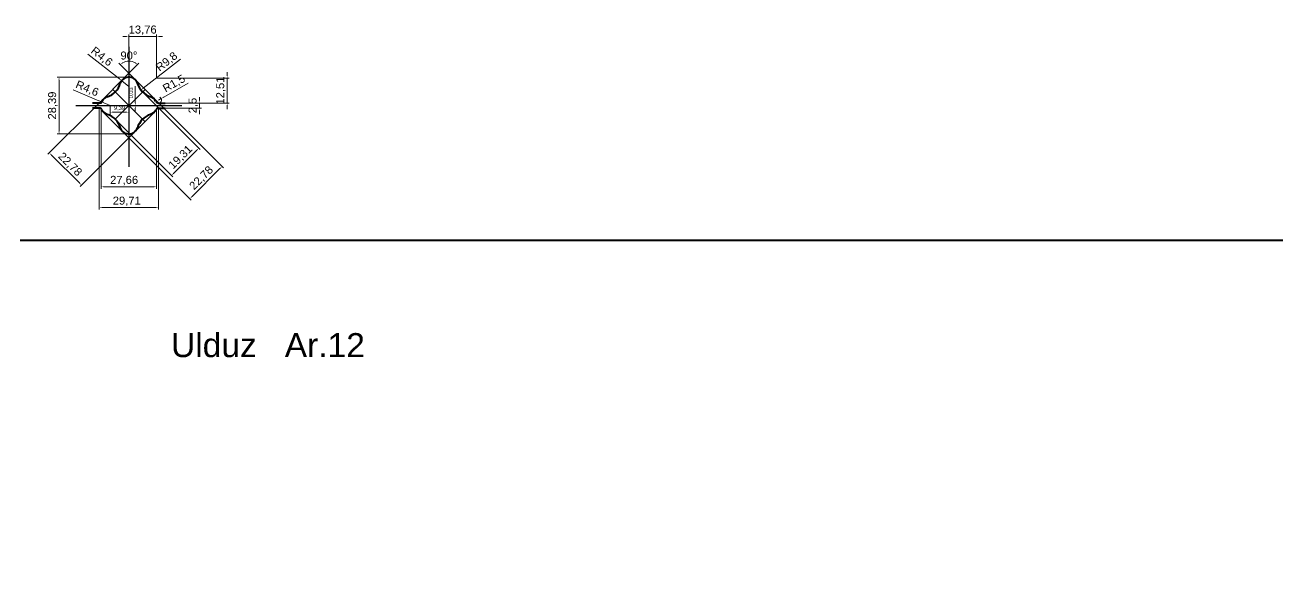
# Model space of a CAD drawing. Header units: millimetres. Extents: x 1526 to 31626, y -4643 to 9189.
# Drawn here: x 10010 to 10636, y -1049 to -778 of the extents above; entities that cross this region are included whole.
import ezdxf

# ---------------------------------------------------------------- set-up
doc = ezdxf.new("R2010")
doc.units = ezdxf.units.MM
for name, color, linetype, lineweight in [('Main', 1, 'Continuous', 40), ('Quota', 3, 'Continuous', 40), ('тонкая', 7, 'Continuous', 20), ('тонкий', 7, 'Continuous', 20)]:
    doc.layers.add(name, color=color, linetype=linetype, lineweight=lineweight)
doc.layers.add('осевая', color=4, linetype='Continuous')
doc.styles.add('s1v4', font='arial.ttf', dxfattribs={"height": 4})
doc.styles.get("Standard").update_dxf_attribs({"font": 'arial.ttf'})
doc.dimstyles.new('s1v4', dxfattribs={"dimtxt": 4, "dimasz": 1.5, "dimexe": 1, "dimexo": 0, "dimgap": 0.7, "dimtad": 1, "dimtxsty": 'Standard', "dimcen": 1, "dimadec": 0, "dimazin": 0, "dimtfac": 1, "dimtix": 1, "dimtmove": 0, "dimatfit": 3, "dimfxl": 1, "dimlwd": -1, "dimlwe": 20, "dimarcsym": 0})

# ---------------------------------------------------------------- blocks, each defined once
blk = doc.blocks.new('*D1512')
at = {"layer": 'Defpoints', "color": 0, "transparency": 16777216}
for p in [(10075.8, -804.94), (10068.05, -810.94)]:
    blk.add_point(p, dxfattribs=at)
at = {"layer": 'тонкая', "color": 0, "transparency": 16777216}
blk.add_line((10087.91, -795.56), (10069.23, -810.02), dxfattribs=at)
blk.add_solid([(10069.08, -809.82), (10069.38, -810.22), (10068.05, -810.94)], dxfattribs=at)
at = {"layer": 'тонкая', "color": 0, "transparency": 16777216, "insert": (10081.06, -796.94), "char_height": 4, "attachment_point": 5, "rotation": 37.74025}
blk.add_mtext('R9,8', dxfattribs=at)
blk = doc.blocks.new('*D1513')
at = {"layer": 'Defpoints', "color": 0, "transparency": 16777216}
for p in [(10076.9, -815.94), (10078.2, -815.2)]:
    blk.add_point(p, dxfattribs=at)
at = {"layer": 'тонкая', "color": 0, "transparency": 16777216}
for p, q in [((10091.7, -807.5), (10079.5, -814.46)), ((10076.9, -815.94), (10078.2, -815.2))]:
    blk.add_line(p, q, dxfattribs=at)
at = {"layer": 'тонкая', "color": 0, "lineweight": 20, "transparency": 16777216}
blk.add_arc((10076.9, -815.94), 1.5, 270, 67.88805, dxfattribs=at)
at = {"layer": 'тонкая', "color": 0, "transparency": 16777216}
blk.add_solid([(10079.38, -814.24), (10079.62, -814.67), (10078.2, -815.2)], dxfattribs=at)
at = {"layer": 'тонкая', "color": 0, "transparency": 16777216, "insert": (10084.71, -807.91), "char_height": 4, "attachment_point": 5, "rotation": 29.69086}
blk.add_mtext('R1,5', dxfattribs=at)
blk = doc.blocks.new('*D1514')
at = {"layer": 'Defpoints', "color": 0, "transparency": 16777216}
for p in [(10068.86, -811.87), (10055.21, -825.52), (10083.34, -853.64)]:
    blk.add_point(p, dxfattribs=at)
at = {"layer": 'тонкая', "color": 0, "lineweight": 20, "transparency": 16777216}
for p, q in [((10068.86, -811.87), (10097.7, -840.7)), ((10055.21, -825.52), (10084.05, -854.35))]:
    blk.add_line(p, q, dxfattribs=at)
at = {"layer": 'тонкая', "color": 0, "transparency": 16777216}
blk.add_line((10095.93, -841.05), (10084.4, -852.58), dxfattribs=at)
for points in [[(10095.75, -840.88), (10096.11, -841.23), (10096.99, -839.99)], [(10084.22, -852.41), (10084.58, -852.76), (10083.34, -853.64)]]:
    blk.add_solid(points, dxfattribs=at)
at = {"layer": 'тонкая', "color": 0, "transparency": 16777216, "insert": (10087.97, -844.62), "char_height": 4, "attachment_point": 5, "rotation": 45}
blk.add_mtext('19,31', dxfattribs=at)
blk = doc.blocks.new('*D1515')
at = {"layer": 'Defpoints', "color": 0, "transparency": 16777216}
for p in [(10063.63, -796.66), (10062.04, -802.58), (10062.04, -802.58), (10045.93, -818.69), (10078.15, -818.69)]:
    blk.add_point(p, dxfattribs=at)
at = {"layer": 'тонкая', "color": 0, "lineweight": 20, "transparency": 16777216}
for q in [(10057, -797.54), (10067.08, -797.54)]:
    blk.add_line((10062.04, -802.58), q, dxfattribs=at)
at = {"layer": 'тонкая', "color": 0, "transparency": 16777216}
blk.add_arc((10062.04, -802.58), 6.13, 59.05204, 120.94796, dxfattribs=at)
for points in [[(10059.04, -797.52), (10058.73, -797.13), (10057.7, -798.25)], [(10065.35, -797.13), (10065.04, -797.52), (10066.38, -798.25)]]:
    blk.add_solid(points, dxfattribs=at)
at = {"layer": 'тонкая', "color": 0, "transparency": 16777216, "insert": (10062.04, -793.71), "char_height": 4, "attachment_point": 5}
blk.add_mtext('90°', dxfattribs=at)
blk = doc.blocks.new('*D1510')
at = {"layer": 'Defpoints', "color": 0, "transparency": 16777216}
for p in [(10062.04, -804.5), (10027.12, -832.89), (10062.02, -832.89)]:
    blk.add_point(p, dxfattribs=at)
at = {"layer": 'тонкая', "color": 0, "lineweight": 20, "transparency": 16777216}
for p, q in [((10062.04, -804.5), (10026.12, -804.5)), ((10062.02, -832.89), (10026.12, -832.89))]:
    blk.add_line(p, q, dxfattribs=at)
at = {"layer": 'тонкая', "color": 0, "transparency": 16777216}
blk.add_line((10027.12, -806), (10027.12, -831.39), dxfattribs=at)
for points in [[(10026.87, -806), (10027.37, -806), (10027.12, -804.5)], [(10026.87, -831.39), (10027.37, -831.39), (10027.12, -832.89)]]:
    blk.add_solid(points, dxfattribs=at)
at = {"layer": 'тонкая', "color": 0, "transparency": 16777216, "insert": (10024.02, -818.69), "char_height": 4, "attachment_point": 5, "rotation": 90}
blk.add_mtext('28,39', dxfattribs=at)
blk = doc.blocks.new('*D1516')
at = {"layer": 'Defpoints', "color": 0, "transparency": 16777216}
for p in [(10080.2, -817.44), (10080.2, -819.94), (10097.36, -817.44)]:
    blk.add_point(p, dxfattribs=at)
at = {"layer": 'тонкая', "color": 0, "lineweight": 20, "transparency": 16777216}
for p, q in [((10080.2, -817.44), (10098.36, -817.44)), ((10080.2, -819.94), (10098.36, -819.94))]:
    blk.add_line(p, q, dxfattribs=at)
at = {"layer": 'тонкая', "color": 0, "transparency": 16777216}
for p, q in [((10097.36, -815.94), (10097.36, -814.44)), ((10097.36, -819.94), (10097.36, -817.44)), ((10097.36, -821.44), (10097.36, -822.94))]:
    blk.add_line(p, q, dxfattribs=at)
for points in [[(10097.11, -815.94), (10097.61, -815.94), (10097.36, -817.44)], [(10097.11, -821.44), (10097.61, -821.44), (10097.36, -819.94)]]:
    blk.add_solid(points, dxfattribs=at)
at = {"layer": 'тонкая', "color": 0, "transparency": 16777216, "insert": (10094.25, -818.69), "char_height": 4, "attachment_point": 5, "rotation": 90}
blk.add_mtext('2,5', dxfattribs=at)
blk = doc.blocks.new('*D1517')
at = {"layer": 'Defpoints', "color": 0, "transparency": 16777216}
for p in [(10045.93, -818.69), (10062.04, -834.8), (10022.26, -842.36)]:
    blk.add_point(p, dxfattribs=at)
at = {"layer": 'тонкая', "color": 0, "lineweight": 20, "transparency": 16777216}
for p, q in [((10045.93, -818.69), (10021.55, -843.07)), ((10062.04, -834.8), (10037.66, -859.18))]:
    blk.add_line(p, q, dxfattribs=at)
at = {"layer": 'тонкая', "color": 0, "transparency": 16777216}
blk.add_line((10037.31, -857.41), (10023.32, -843.42), dxfattribs=at)
for points in [[(10023.5, -843.25), (10023.15, -843.6), (10022.26, -842.36)], [(10037.49, -857.23), (10037.13, -857.59), (10038.37, -858.47)]]:
    blk.add_solid(points, dxfattribs=at)
at = {"layer": 'тонкая', "color": 0, "transparency": 16777216, "insert": (10032.51, -848.22), "char_height": 4, "attachment_point": 5, "rotation": 315}
blk.add_mtext('22,78', dxfattribs=at)
blk = doc.blocks.new('*D1518')
at = {"layer": 'Defpoints', "color": 0, "transparency": 16777216}
for p in [(10078.15, -818.69), (10062.04, -834.8), (10092.52, -865.28)]:
    blk.add_point(p, dxfattribs=at)
at = {"layer": 'тонкая', "color": 0, "lineweight": 20, "transparency": 16777216}
for p, q in [((10078.15, -818.69), (10109.33, -849.88)), ((10062.04, -834.8), (10093.22, -865.98))]:
    blk.add_line(p, q, dxfattribs=at)
at = {"layer": 'тонкая', "color": 0, "transparency": 16777216}
blk.add_line((10107.56, -850.23), (10093.58, -864.22), dxfattribs=at)
for points in [[(10107.39, -850.05), (10107.74, -850.41), (10108.63, -849.17)], [(10093.4, -864.04), (10093.75, -864.39), (10092.52, -865.28)]]:
    blk.add_solid(points, dxfattribs=at)
at = {"layer": 'тонкая', "color": 0, "transparency": 16777216, "insert": (10098.38, -855.03), "char_height": 4, "attachment_point": 5, "rotation": 45}
blk.add_mtext('22,78', dxfattribs=at)
blk = doc.blocks.new('*D1519')
at = {"layer": 'Defpoints', "color": 0, "transparency": 16777216}
for p in [(10047.19, -819.94), (10076.9, -819.94), (10076.9, -869.72)]:
    blk.add_point(p, dxfattribs=at)
at = {"layer": 'тонкая', "color": 0, "lineweight": 20, "transparency": 16777216}
for p, q in [((10047.19, -819.94), (10047.19, -870.72)), ((10076.9, -819.94), (10076.9, -870.72))]:
    blk.add_line(p, q, dxfattribs=at)
at = {"layer": 'тонкая', "color": 0, "transparency": 16777216}
blk.add_line((10048.69, -869.72), (10075.4, -869.72), dxfattribs=at)
for points in [[(10048.69, -869.47), (10048.69, -869.97), (10047.19, -869.72)], [(10075.4, -869.47), (10075.4, -869.97), (10076.9, -869.72)]]:
    blk.add_solid(points, dxfattribs=at)
at = {"layer": 'тонкая', "color": 0, "transparency": 16777216, "insert": (10060.96, -866.61), "char_height": 4, "attachment_point": 5}
blk.add_mtext('29,71', dxfattribs=at)
blk = doc.blocks.new('*D1520')
at = {"layer": 'Defpoints', "color": 0, "transparency": 16777216}
for p in [(10048.21, -819.94), (10075.87, -819.94), (10048.21, -859.32)]:
    blk.add_point(p, dxfattribs=at)
at = {"layer": 'тонкая', "color": 0, "lineweight": 20, "transparency": 16777216}
for p, q in [((10048.21, -819.94), (10048.21, -860.32)), ((10075.87, -819.94), (10075.87, -860.32))]:
    blk.add_line(p, q, dxfattribs=at)
at = {"layer": 'тонкая', "color": 0, "transparency": 16777216}
blk.add_line((10074.37, -859.32), (10049.71, -859.32), dxfattribs=at)
for points in [[(10049.71, -859.07), (10049.71, -859.57), (10048.21, -859.32)], [(10074.37, -859.07), (10074.37, -859.57), (10075.87, -859.32)]]:
    blk.add_solid(points, dxfattribs=at)
at = {"layer": 'тонкая', "color": 0, "transparency": 16777216, "insert": (10059.66, -856.22), "char_height": 4, "attachment_point": 5}
blk.add_mtext('27,66', dxfattribs=at)
blk = doc.blocks.new('*D1521')
at = {"layer": 'Defpoints', "color": 0, "transparency": 16777216}
for p in [(10058.44, -806.26), (10062.06, -809.1)]:
    blk.add_point(p, dxfattribs=at)
at = {"layer": 'тонкая', "color": 0, "transparency": 16777216}
for p, q in [((10041.5, -792.96), (10057.26, -805.33)), ((10062.06, -809.1), (10058.44, -806.26))]:
    blk.add_line(p, q, dxfattribs=at)
blk.add_solid([(10057.41, -805.14), (10057.11, -805.53), (10058.44, -806.26)], dxfattribs=at)
at = {"layer": 'тонкая', "color": 0, "transparency": 16777216, "insert": (10048.33, -794.38), "char_height": 4, "attachment_point": 5, "rotation": 321.88636}
blk.add_mtext('R4,6', dxfattribs=at)
blk = doc.blocks.new('*D1522')
at = {"layer": 'Defpoints', "color": 0, "transparency": 16777216}
for p in [(10048.41, -816.87), (10052.65, -818.66)]:
    blk.add_point(p, dxfattribs=at)
at = {"layer": 'тонкая', "color": 0, "transparency": 16777216}
for p, q in [((10034.13, -810.83), (10047.03, -816.29)), ((10052.65, -818.66), (10048.41, -816.87))]:
    blk.add_line(p, q, dxfattribs=at)
at = {"layer": 'тонкая', "color": 0, "lineweight": 20, "transparency": 16777216}
blk.add_arc((10052.65, -818.66), 4.6, 153.54085, 169.53884, dxfattribs=at)
at = {"layer": 'тонкая', "color": 0, "transparency": 16777216}
blk.add_solid([(10047.13, -816.05), (10046.93, -816.52), (10048.41, -816.87)], dxfattribs=at)
at = {"layer": 'тонкая', "color": 0, "transparency": 16777216, "insert": (10041.09, -810.41), "char_height": 4, "attachment_point": 5, "rotation": 337.08323}
blk.add_mtext('R4,6', dxfattribs=at)
blk = doc.blocks.new('*D1523')
at = {"layer": 'Defpoints', "color": 0, "transparency": 16777216}
for p in [(10075.8, -804.94), (10084.52, -817.44), (10111.15, -817.44)]:
    blk.add_point(p, dxfattribs=at)
at = {"layer": 'тонкая', "color": 0, "lineweight": 20, "transparency": 16777216}
for p, q in [((10075.8, -804.94), (10112.15, -804.94)), ((10084.52, -817.44), (10112.15, -817.44))]:
    blk.add_line(p, q, dxfattribs=at)
at = {"layer": 'тонкая', "color": 0, "transparency": 16777216}
for p, q in [((10111.15, -803.44), (10111.15, -801.94)), ((10111.15, -804.94), (10111.15, -817.44)), ((10111.15, -818.94), (10111.15, -820.44))]:
    blk.add_line(p, q, dxfattribs=at)
for points in [[(10110.9, -803.44), (10111.4, -803.44), (10111.15, -804.94)], [(10110.9, -818.94), (10111.4, -818.94), (10111.15, -817.44)]]:
    blk.add_solid(points, dxfattribs=at)
at = {"layer": 'тонкая', "color": 0, "transparency": 16777216, "insert": (10108.05, -811.19), "char_height": 4, "attachment_point": 5, "rotation": 90}
blk.add_mtext('12,51', dxfattribs=at)
blk = doc.blocks.new('*D1524')
at = {"layer": 'Defpoints', "color": 0, "transparency": 16777216}
for p in [(10062.04, -784.18), (10062.04, -790.33), (10075.8, -804.94)]:
    blk.add_point(p, dxfattribs=at)
at = {"layer": 'тонкая', "color": 0, "transparency": 16777216}
for p, q in [((10060.54, -784.18), (10059.04, -784.18)), ((10075.8, -784.18), (10062.04, -784.18)), ((10077.3, -784.18), (10078.8, -784.18))]:
    blk.add_line(p, q, dxfattribs=at)
at = {"layer": 'тонкая', "color": 0, "lineweight": 20, "transparency": 16777216}
for p, q in [((10062.04, -790.33), (10062.04, -783.18)), ((10075.8, -804.94), (10075.8, -783.18))]:
    blk.add_line(p, q, dxfattribs=at)
at = {"layer": 'тонкая', "color": 0, "transparency": 16777216}
for points in [[(10060.54, -783.93), (10060.54, -784.43), (10062.04, -784.18)], [(10077.3, -783.93), (10077.3, -784.43), (10075.8, -784.18)]]:
    blk.add_solid(points, dxfattribs=at)
at = {"layer": 'тонкая', "color": 0, "transparency": 16777216, "insert": (10068.92, -781.07), "char_height": 4, "attachment_point": 5}
blk.add_mtext('13,76', dxfattribs=at)
blk = doc.blocks.new('*D1511')
at = {"layer": 'Defpoints', "color": 0, "transparency": 16777216}
for p in [(10052.65, -818.66), (10059.66, -818.69), (10065.21, -818.69)]:
    blk.add_point(p, dxfattribs=at)
at = {"layer": 'тонкая', "color": 0, "transparency": 16777216}
for p, q in [((10065.21, -817.16), (10065.21, -809.07)), ((10065.21, -818.69), (10065.21, -818.66)), ((10065.21, -820.19), (10065.21, -821.69))]:
    blk.add_line(p, q, dxfattribs=at)
at = {"layer": 'тонкая', "color": 0, "lineweight": 20, "transparency": 16777216}
for p, q in [((10052.65, -818.66), (10066.21, -818.66)), ((10059.66, -818.69), (10066.21, -818.69))]:
    blk.add_line(p, q, dxfattribs=at)
at = {"layer": 'тонкая', "color": 0, "transparency": 16777216}
for points in [[(10064.96, -817.16), (10065.46, -817.16), (10065.21, -818.66)], [(10064.96, -820.19), (10065.46, -820.19), (10065.21, -818.69)]]:
    blk.add_solid(points, dxfattribs=at)
at = {"layer": 'тонкая', "color": 0, "transparency": 16777216, "insert": (10063.31, -812.36), "char_height": 2, "attachment_point": 5, "rotation": 90}
blk.add_mtext('0,03', dxfattribs=at)
blk = doc.blocks.new('*D1525')
at = {"layer": 'Defpoints', "color": 0, "transparency": 16777216}
for p in [(10052.65, -818.66), (10062.04, -821.52), (10062.04, -821.98)]:
    blk.add_point(p, dxfattribs=at)
at = {"layer": 'тонкая', "color": 0, "lineweight": 20, "transparency": 16777216}
for p, q in [((10052.65, -818.66), (10052.65, -822.98)), ((10062.04, -821.52), (10062.04, -822.98))]:
    blk.add_line(p, q, dxfattribs=at)
at = {"layer": 'тонкая', "color": 0, "transparency": 16777216}
blk.add_line((10054.15, -821.98), (10060.54, -821.98), dxfattribs=at)
for points in [[(10054.15, -821.73), (10054.15, -822.23), (10052.65, -821.98)], [(10060.54, -821.73), (10060.54, -822.23), (10062.04, -821.98)]]:
    blk.add_solid(points, dxfattribs=at)
at = {"layer": 'тонкая', "color": 0, "transparency": 16777216, "insert": (10057.34, -820.08), "char_height": 2, "attachment_point": 5}
blk.add_mtext('9,39', dxfattribs=at)

msp = doc.modelspace()

# ---------------------------------------------------------------- linework, layer by layer
at = {"layer": 'Main'}
for p, q in [((10047.18543, -817.4426), (10043.88027, -817.4426)), ((10047.18543, -819.9426), (10043.88027, -819.9426)), ((10076.895, -817.4426), (10080.20016, -817.4426)), ((10076.895, -819.9426), (10080.20016, -819.9426))]:
    msp.add_line(p, q, dxfattribs=at)
for centre, radius, start, end in [((10048.28497, -804.93736), 9.8, 287.32809989, 344.76274995), ((10062.05912, -809.09702), 4.6, 10.03682726, 159.8572414), ((10075.79546, -804.93736), 9.8, 195.23725005, 252.67190011), ((10047.18543, -815.9426), 1.5, 270, 333.54085061), ((10047.18543, -821.4426), 1.5, 26.45914939, 90), ((10052.64647, -818.66051), 4.6, 108.27728198, 153.54085061), ((10071.43396, -818.66051), 4.6, 26.45914939, 71.72271802), ((10076.895, -815.9426), 1.5, 206.45914939, 270), ((10076.895, -821.4426), 1.5, 90, 153.54085061), ((10052.64647, -818.72468), 4.6, 206.45914939, 251.72271802), ((10048.28497, -832.44784), 9.8, 15.23725005, 72.67190011), ((10075.79546, -832.44784), 9.8, 107.32809989, 164.76274995), ((10071.43396, -818.72468), 4.6, 288.27728198, 333.54085061), ((10062.02132, -828.28818), 4.6, 190.03682726, 339.8572414)]:
    msp.add_arc(centre, radius, start, end, dxfattribs=at)
at = {"layer": 'Quota'}
msp.add_lwpolyline([(9855.8718, -886.00171), (10862.38119, -886.00171), (10862.38119, -1496.38731), (9855.8718, -1496.38731)], close=True, dxfattribs=at)
at = {"layer": 'осевая'}
for p, q in [((10062.04022, -789.33839), (10062.04022, -849.36322)), ((10035.50644, -818.6926), (10088.57399, -818.6926))]:
    msp.add_line(p, q, dxfattribs=at)
at = {"layer": 'тонкая'}
for p, q in [((10062.04022, -802.58342), (10045.93104, -818.6926)), ((10062.04022, -802.58342), (10078.14939, -818.6926)), ((10070.05345, -826.70583), (10054.07228, -810.72466)), ((10055.2137, -825.51727), (10070.09388, -810.63709)), ((10047.18543, -817.4426), (10048.21063, -817.4426)), ((10047.18543, -819.9426), (10048.21063, -819.9426)), ((10047.3688, -817.4426), (10047.3558, -817.4426)), ((10047.3688, -819.9426), (10047.3558, -819.9426)), ((10076.895, -819.9426), (10075.8698, -819.9426)), ((10077.36518, -817.4426), (10076.73876, -817.4426)), ((10077.36518, -819.9426), (10076.73876, -819.9426)), ((10062.04022, -834.80178), (10048.68542, -821.44698)), ((10062.04022, -834.80178), (10075.39501, -821.44698))]:
    msp.add_line(p, q, dxfattribs=at)
for centre, radius, start, end in [((10075.79546, -804.93736), 9.8, 195.23725005, 252.61847616), ((10052.64647, -818.66051), 4.6, 156.94504286, 164.64707825), ((10052.64647, -818.72468), 4.6, 195.35292175, 203.05495714), ((10071.4937, -818.67981), 4.6, 44.66803952, 72.61847616), ((10071.43396, -818.72468), 4.6, 336.94504286, 344.64707825), ((10077.36518, -821.4426), 1.5, 90, 135.33196048), ((10075.79546, -832.44784), 9.8, 107.38152384, 164.76274995)]:
    msp.add_arc(centre, radius, start, end, dxfattribs=at)

# ---------------------------------------------------------------- texts
at = {"layer": 'тонкий', "style": 's1v4'}
msp.add_text('Ulduz   Ar.12', height=12, dxfattribs=at).set_placement((10083.10289, -944.46823))

# ---------------------------------------------------------------- dimensions: what is measured, and where the dimension line sits
at = {"layer": 'тонкая'}
dim = msp.add_linear_dim(base=(10062.04022, -784.17791), p1=(10075.79546, -804.93736), p2=(10062.04022, -790.3258), dimstyle='s1v4', dxfattribs=at)
dim.commit()
dim.dimension.update_dxf_attribs({"geometry": '*D1524', "text_midpoint": (10068.91784, -781.07409)})
for center, mpoint, picture, middle in [((10062.05912, -809.09702), (10058.43989, -806.25779), '*D1521', (10046.4157, -796.825)), ((10075.79546, -804.93736), (10068.04568, -810.93577), '*D1512', (10082.95568, -799.39527))]:
    dim = msp.add_radius_dim(center=center, mpoint=mpoint, dimstyle='s1v4', dxfattribs=at)
    dim.commit()
    dim.dimension.update_dxf_attribs({"geometry": picture, "text_midpoint": middle, "dimtype": 164})
dim = msp.add_angular_dim_2l(base=(10063.62715, -796.66089), line1=((10062.04022, -802.58342), (10045.93104, -818.6926)), line2=((10062.04022, -802.58342), (10078.14939, -818.6926)), dimstyle='s1v4', dxfattribs=at)
dim.commit()
dim.dimension.update_dxf_attribs({"geometry": '*D1515', "text_midpoint": (10062.04022, -793.70967)})
for base, p1, p2, picture, middle in [((10027.12012, -832.88818), (10062.04022, -804.49706), (10062.01766, -832.88818), '*D1510', (10024.0163, -818.69262)), ((10111.15145, -817.4426), (10075.79546, -804.93736), (10084.52391, -817.4426), '*D1523', (10108.04763, -811.18998)), ((10097.35847, -817.4426), (10080.20016, -819.9426), (10080.20016, -817.4426), '*D1516', (10094.25465, -818.6926))]:
    dim = msp.add_linear_dim(base=base, p1=p1, p2=p2, angle=90, dimstyle='s1v4', dxfattribs=at)
    dim.commit()
    dim.dimension.update_dxf_attribs({"geometry": picture, "text_midpoint": middle})
for center, mpoint, picture, middle in [((10052.64647, -818.66051), (10048.40954, -816.8693), '*D1522', (10041.09465, -810.40706)), ((10076.895, -815.9426), (10078.19807, -815.19962), '*D1513', (10084.71385, -807.91155))]:
    dim = msp.add_radius_dim(center=center, mpoint=mpoint, dimstyle='s1v4', dxfattribs=at)
    dim.commit()
    dim.dimension.update_dxf_attribs({"geometry": picture, "text_midpoint": middle})
dim = msp.add_linear_dim(base=(10065.21092, -818.6926), p1=(10052.64647, -818.66051), p2=(10059.66376, -818.6926), angle=90, dimstyle='s1v4', override={"dimtxt": 2}, dxfattribs=at)
dim.commit()
dim.dimension.update_dxf_attribs({"geometry": '*D1511', "text_midpoint": (10065.21092, -812.36297), "dimtype": 160})
for p1, p2, distance, picture, middle in [((10068.86489, -811.86608), (10055.2137, -825.51727), 39.77724, '*D1514', (10087.97132, -844.6237)), ((10062.04022, -834.80178), (10045.93104, -818.6926), 33.47367, '*D1517', (10032.5109, -848.22192)), ((10078.14939, -818.6926), (10062.04022, -834.80178), 43.0992, '*D1518', (10098.37581, -855.02819))]:
    dim = msp.add_aligned_dim(p1=p1, p2=p2, distance=distance, dimstyle='s1v4', dxfattribs=at)
    dim.commit()
    dim.dimension.update_dxf_attribs({"geometry": picture, "text_midpoint": middle})
for base, p1, p2, picture, middle in [((10076.895, -869.71775), (10047.18543, -819.9426), (10076.895, -819.9426), '*D1519', (10060.96176, -869.71775)), ((10048.21063, -859.32093), (10075.8698, -819.9426), (10048.21063, -819.9426), '*D1520', (10059.66082, -859.32093))]:
    dim = msp.add_linear_dim(base=base, p1=p1, p2=p2, dimstyle='s1v4', dxfattribs=at)
    dim.commit()
    dim.dimension.update_dxf_attribs({"geometry": picture, "text_midpoint": middle, "dimtype": 160})
dim = msp.add_linear_dim(base=(10062.04022, -821.97788), p1=(10052.64647, -818.66051), p2=(10062.04022, -821.5185), dimstyle='s1v4', override={"dimtxt": 2}, dxfattribs=at)
dim.commit()
dim.dimension.update_dxf_attribs({"geometry": '*D1525', "text_midpoint": (10057.34334, -820.07597)})

doc.saveas('drawing.dxf')
